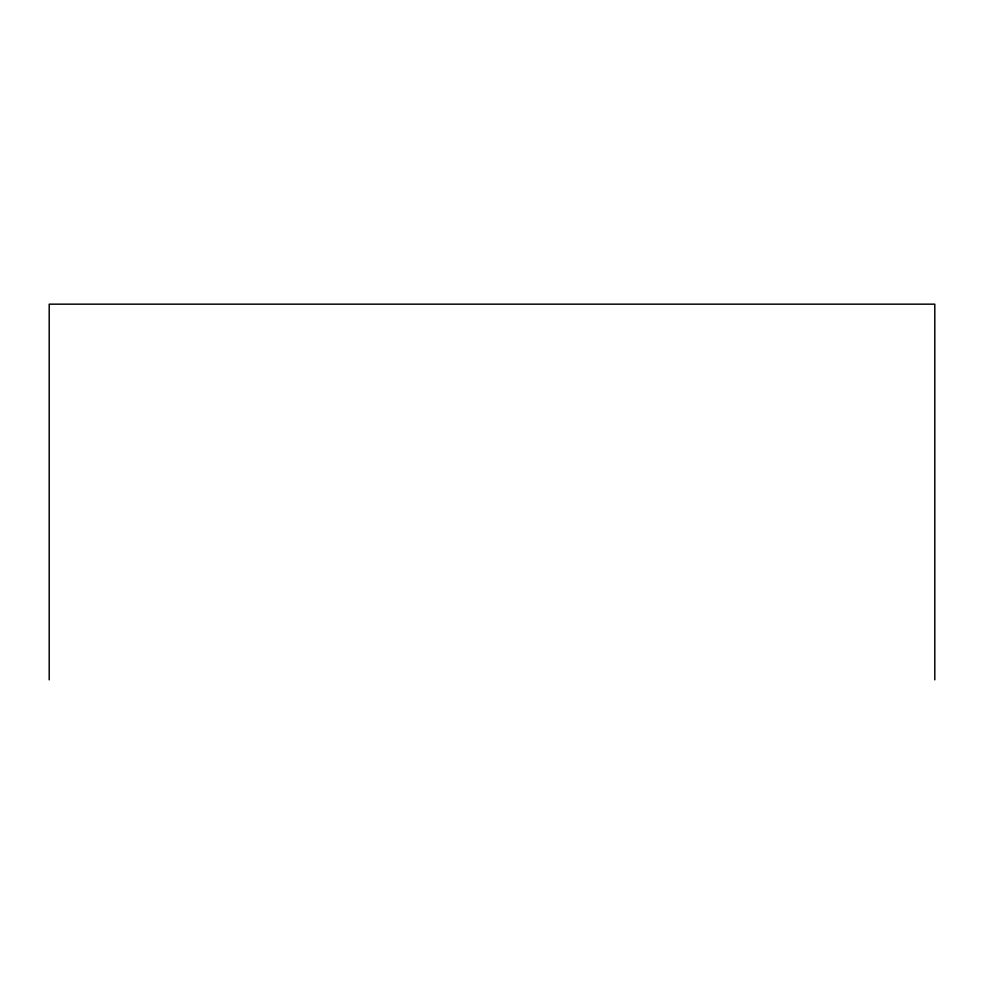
<?xml version="1.0" encoding="UTF-8"?>
<svg xmlns="http://www.w3.org/2000/svg" width="984" height="984" viewBox="0 0 984 984"><rect width="100%" height="100%" fill="white"/><g stroke="black" fill="none" stroke-linecap="round" stroke-linejoin="round"><path stroke-width="1.48" d="M934.8 679.833L934.8 304.167L49.2 304.167L49.2 679.833"/></g></svg>
